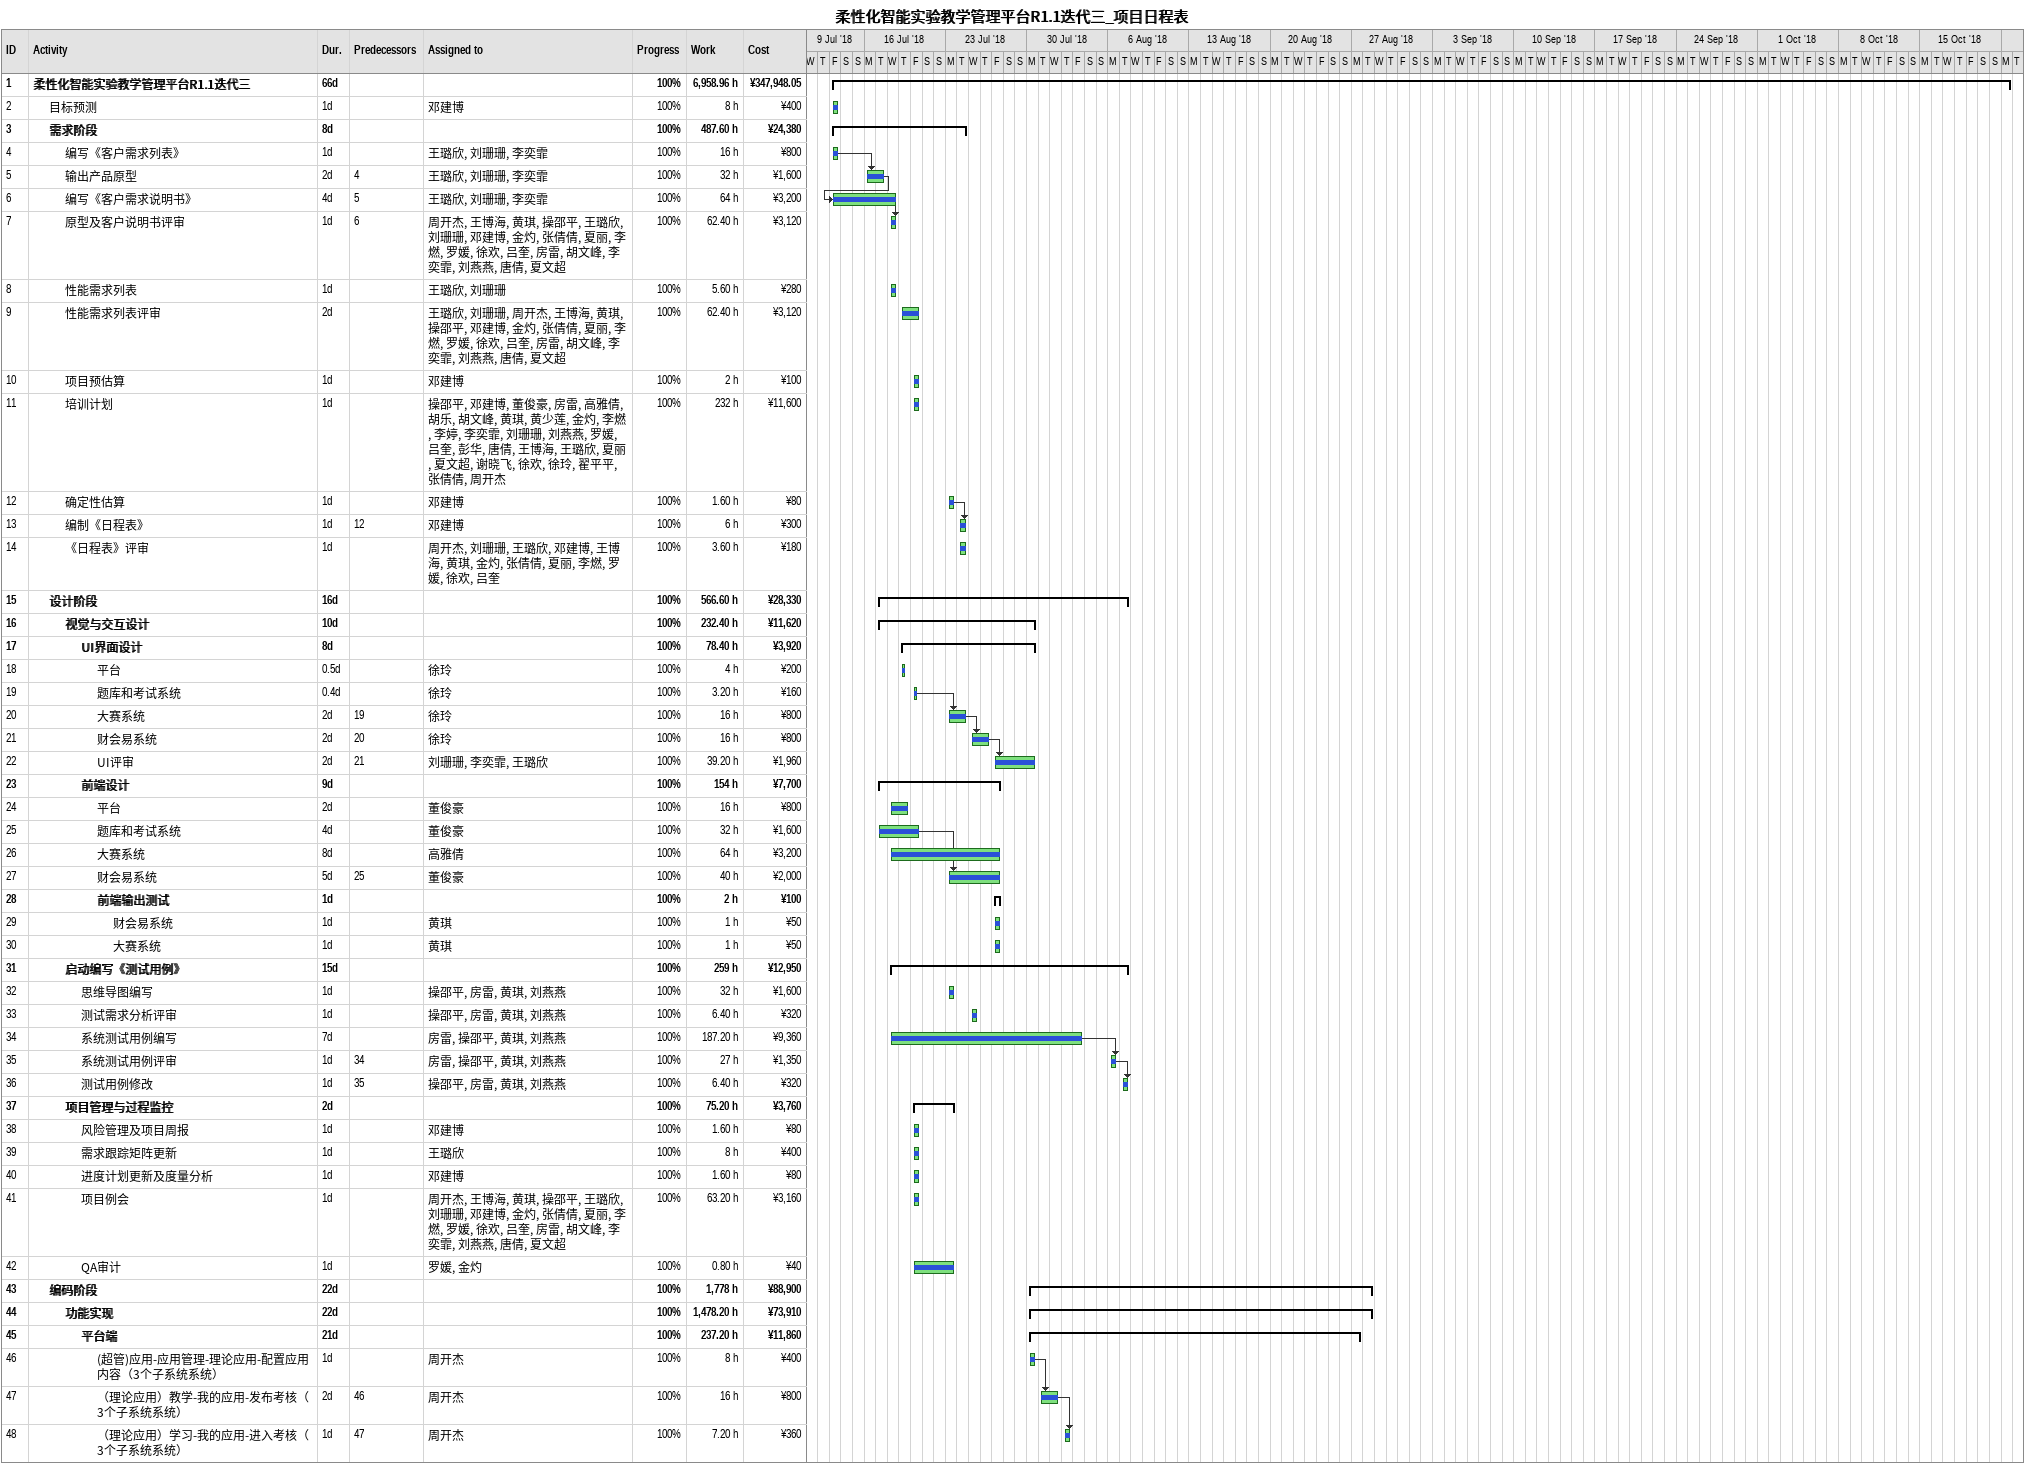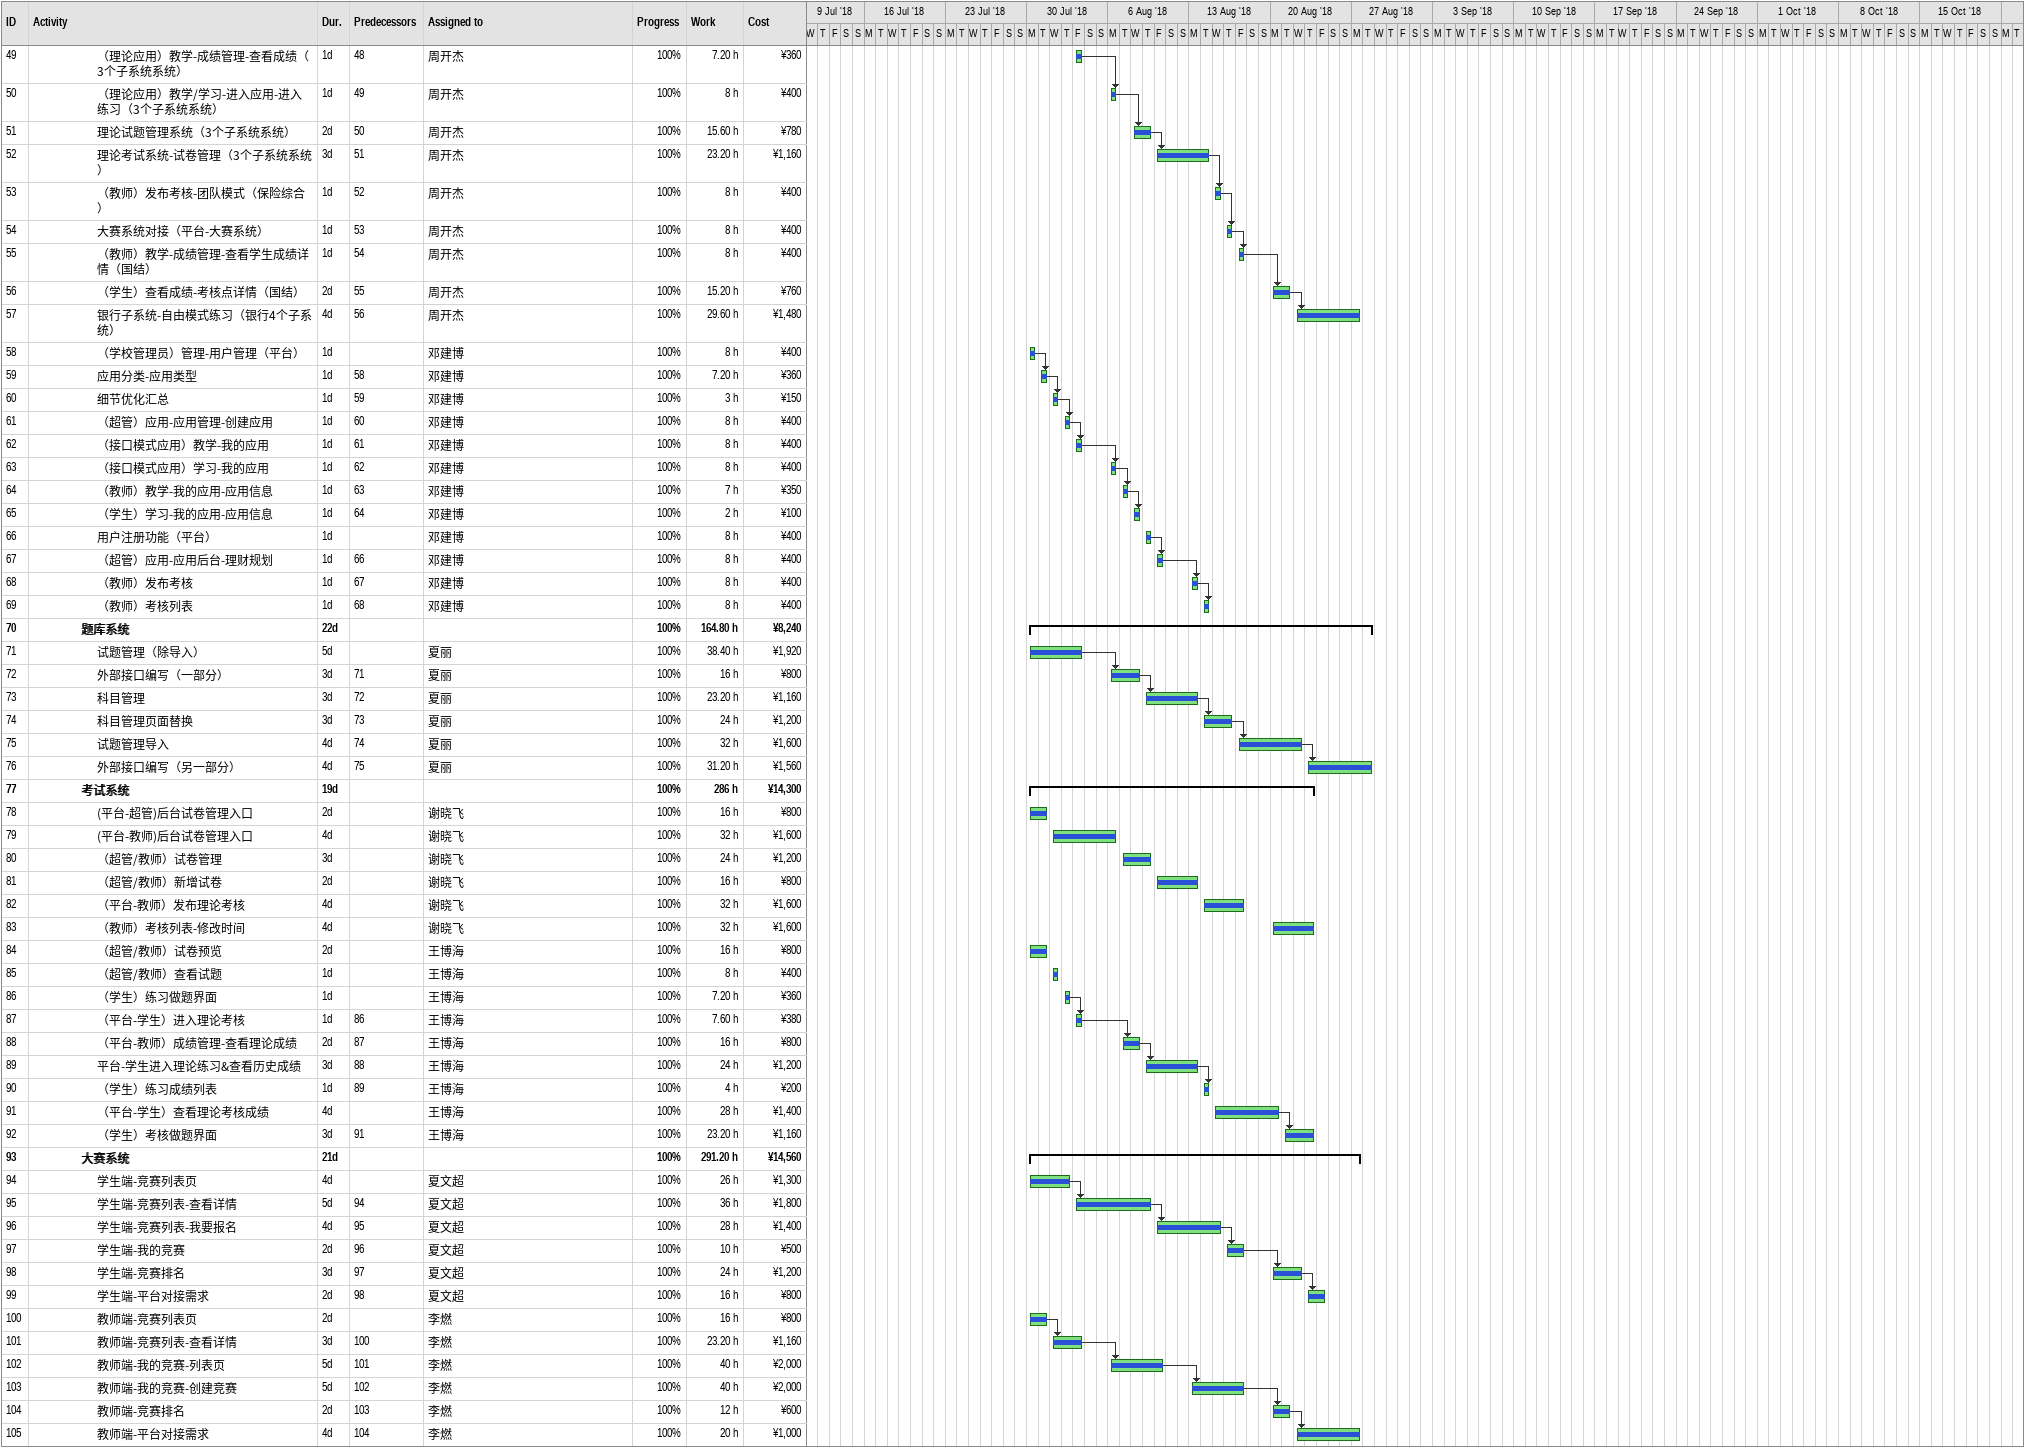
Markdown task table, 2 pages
柔性化智能实验教学管理平台R1.1迭代三_项目日程表

| ID | Level | Task | Duration | Start | Finish | Predecessors | Resources | % complete | Work (h) | Cost (¥) |
|---|---|---|---|---|---|---|---|---|---|---|
| 1 | 1 | **柔性化智能实验教学管理平台R1.1迭代三** | 66d | 2018-07-13 | 2018-10-22 |  |  | 100 | 6958.96 | 347948.05 |
| 2 | 2 | 目标预测 | 1d | 2018-07-13 | 2018-07-13 |  | 邓建博 | 100 | 8 | 400 |
| 3 | 2 | **需求阶段** | 8d | 2018-07-13 | 2018-07-24 |  |  | 100 | 487.60 | 24380 |
| 4 | 3 | 编写《客户需求列表》 | 1d | 2018-07-13 | 2018-07-13 |  | 王璐欣, 刘珊珊, 李奕霏 | 100 | 16 | 800 |
| 5 | 3 | 输出产品原型 | 2d | 2018-07-16 | 2018-07-17 | 4 | 王璐欣, 刘珊珊, 李奕霏 | 100 | 32 | 1600 |
| 6 | 3 | 编写《客户需求说明书》 | 4d | 2018-07-13 | 2018-07-18 | 5 | 王璐欣, 刘珊珊, 李奕霏 | 100 | 64 | 3200 |
| 7 | 3 | 原型及客户说明书评审 | 1d | 2018-07-18 | 2018-07-18 | 6 | 周开杰, 王博海, 黄琪, 操邵平, 王璐欣, 刘珊珊, 邓建博, 金灼, 张倩倩, 夏丽, 李燃, 罗媛, 徐欢, 吕奎, 房雷, 胡文峰, 李奕霏, 刘燕燕, 唐倩, 夏文超 | 100 | 62.40 | 3120 |
| 8 | 3 | 性能需求列表 | 1d | 2018-07-18 | 2018-07-18 |  | 王璐欣, 刘珊珊 | 100 | 5.60 | 280 |
| 9 | 3 | 性能需求列表评审 | 2d | 2018-07-19 | 2018-07-20 |  | 王璐欣, 刘珊珊, 周开杰, 王博海, 黄琪, 操邵平, 邓建博, 金灼, 张倩倩, 夏丽, 李燃, 罗媛, 徐欢, 吕奎, 房雷, 胡文峰, 李奕霏, 刘燕燕, 唐倩, 夏文超 | 100 | 62.40 | 3120 |
| 10 | 3 | 项目预估算 | 1d | 2018-07-20 | 2018-07-20 |  | 邓建博 | 100 | 2 | 100 |
| 11 | 3 | 培训计划 | 1d | 2018-07-20 | 2018-07-20 |  | 操邵平, 邓建博, 董俊豪, 房雷, 高雅倩, 胡乐, 胡文峰, 黄琪, 黄少莲, 金灼, 李燃, 李婷, 李奕霏, 刘珊珊, 刘燕燕, 罗媛, 吕奎, 彭华, 唐倩, 王博海, 王璐欣, 夏丽, 夏文超, 谢晓飞, 徐欢, 徐玲, 翟平平, 张倩倩, 周开杰 | 100 | 232 | 11600 |
| 12 | 3 | 确定性估算 | 1d | 2018-07-23 | 2018-07-23 |  | 邓建博 | 100 | 1.60 | 80 |
| 13 | 3 | 编制《日程表》 | 1d | 2018-07-24 | 2018-07-24 | 12 | 邓建博 | 100 | 6 | 300 |
| 14 | 3 | 《日程表》评审 | 1d | 2018-07-24 | 2018-07-24 |  | 周开杰, 刘珊珊, 王璐欣, 邓建博, 王博海, 黄琪, 金灼, 张倩倩, 夏丽, 李燃, 罗媛, 徐欢, 吕奎 | 100 | 3.60 | 180 |
| 15 | 2 | **设计阶段** | 16d | 2018-07-17 | 2018-08-07 |  |  | 100 | 566.60 | 28330 |
| 16 | 3 | **视觉与交互设计** | 10d | 2018-07-17 | 2018-07-30 |  |  | 100 | 232.40 | 11620 |
| 17 | 4 | **UI界面设计** | 8d | 2018-07-19 | 2018-07-30 |  |  | 100 | 78.40 | 3920 |
| 18 | 5 | 平台 | 0.5d | 2018-07-19 | 2018-07-19 |  | 徐玲 | 100 | 4 | 200 |
| 19 | 5 | 题库和考试系统 | 0.4d | 2018-07-20 | 2018-07-20 |  | 徐玲 | 100 | 3.20 | 160 |
| 20 | 5 | 大赛系统 | 2d | 2018-07-23 | 2018-07-24 | 19 | 徐玲 | 100 | 16 | 800 |
| 21 | 5 | 财会易系统 | 2d | 2018-07-25 | 2018-07-26 | 20 | 徐玲 | 100 | 16 | 800 |
| 22 | 5 | UI评审 | 2d | 2018-07-27 | 2018-07-30 | 21 | 刘珊珊, 李奕霏, 王璐欣 | 100 | 39.20 | 1960 |
| 23 | 4 | **前端设计** | 9d | 2018-07-17 | 2018-07-27 |  |  | 100 | 154 | 7700 |
| 24 | 5 | 平台 | 2d | 2018-07-18 | 2018-07-19 |  | 董俊豪 | 100 | 16 | 800 |
| 25 | 5 | 题库和考试系统 | 4d | 2018-07-17 | 2018-07-20 |  | 董俊豪 | 100 | 32 | 1600 |
| 26 | 5 | 大赛系统 | 8d | 2018-07-18 | 2018-07-27 |  | 高雅倩 | 100 | 64 | 3200 |
| 27 | 5 | 财会易系统 | 5d | 2018-07-23 | 2018-07-27 | 25 | 董俊豪 | 100 | 40 | 2000 |
| 28 | 5 | **前端输出测试** | 1d | 2018-07-27 | 2018-07-27 |  |  | 100 | 2 | 100 |
| 29 | 6 | 财会易系统 | 1d | 2018-07-27 | 2018-07-27 |  | 黄琪 | 100 | 1 | 50 |
| 30 | 6 | 大赛系统 | 1d | 2018-07-27 | 2018-07-27 |  | 黄琪 | 100 | 1 | 50 |
| 31 | 3 | **启动编写《测试用例》** | 15d | 2018-07-18 | 2018-08-07 |  |  | 100 | 259 | 12950 |
| 32 | 4 | 思维导图编写 | 1d | 2018-07-23 | 2018-07-23 |  | 操邵平, 房雷, 黄琪, 刘燕燕 | 100 | 32 | 1600 |
| 33 | 4 | 测试需求分析评审 | 1d | 2018-07-25 | 2018-07-25 |  | 操邵平, 房雷, 黄琪, 刘燕燕 | 100 | 6.40 | 320 |
| 34 | 4 | 系统测试用例编写 | 7d | 2018-07-18 | 2018-08-03 |  | 房雷, 操邵平, 黄琪, 刘燕燕 | 100 | 187.20 | 9360 |
| 35 | 4 | 系统测试用例评审 | 1d | 2018-08-06 | 2018-08-06 | 34 | 房雷, 操邵平, 黄琪, 刘燕燕 | 100 | 27 | 1350 |
| 36 | 4 | 测试用例修改 | 1d | 2018-08-07 | 2018-08-07 | 35 | 操邵平, 房雷, 黄琪, 刘燕燕 | 100 | 6.40 | 320 |
| 37 | 3 | **项目管理与过程监控** | 2d | 2018-07-20 | 2018-07-23 |  |  | 100 | 75.20 | 3760 |
| 38 | 4 | 风险管理及项目周报 | 1d | 2018-07-20 | 2018-07-20 |  | 邓建博 | 100 | 1.60 | 80 |
| 39 | 4 | 需求跟踪矩阵更新 | 1d | 2018-07-20 | 2018-07-20 |  | 王璐欣 | 100 | 8 | 400 |
| 40 | 4 | 进度计划更新及度量分析 | 1d | 2018-07-20 | 2018-07-20 |  | 邓建博 | 100 | 1.60 | 80 |
| 41 | 4 | 项目例会 | 1d | 2018-07-20 | 2018-07-20 |  | 周开杰, 王博海, 黄琪, 操邵平, 王璐欣, 刘珊珊, 邓建博, 金灼, 张倩倩, 夏丽, 李燃, 罗媛, 徐欢, 吕奎, 房雷, 胡文峰, 李奕霏, 刘燕燕, 唐倩, 夏文超 | 100 | 63.20 | 3160 |
| 42 | 4 | QA审计 | 1d | 2018-07-20 | 2018-07-23 |  | 罗媛, 金灼 | 100 | 0.80 | 40 |
| 43 | 2 | **编码阶段** | 22d | 2018-07-30 | 2018-08-28 |  |  | 100 | 1778 | 88900 |
| 44 | 3 | **功能实现** | 22d | 2018-07-30 | 2018-08-28 |  |  | 100 | 1478.20 | 73910 |
| 45 | 4 | **平台端** | 21d | 2018-07-30 | 2018-08-27 |  |  | 100 | 237.20 | 11860 |
| 46 | 5 | (超管)应用-应用管理-理论应用-配置应用内容（3个子系统系统） | 1d | 2018-07-30 | 2018-07-30 |  | 周开杰 | 100 | 8 | 400 |
| 47 | 5 | （理论应用）教学-我的应用-发布考核（3个子系统系统） | 2d | 2018-07-31 | 2018-08-01 | 46 | 周开杰 | 100 | 16 | 800 |
| 48 | 5 | （理论应用）学习-我的应用-进入考核（3个子系统系统） | 1d | 2018-08-02 | 2018-08-02 | 47 | 周开杰 | 100 | 7.20 | 360 |
| 49 | 5 | （理论应用）教学-成绩管理-查看成绩（3个子系统系统） | 1d | 2018-08-03 | 2018-08-03 | 48 | 周开杰 | 100 | 7.20 | 360 |
| 50 | 5 | （理论应用）教学/学习-进入应用-进入练习（3个子系统系统） | 1d | 2018-08-06 | 2018-08-06 | 49 | 周开杰 | 100 | 8 | 400 |
| 51 | 5 | 理论试题管理系统（3个子系统系统） | 2d | 2018-08-08 | 2018-08-09 | 50 | 周开杰 | 100 | 15.60 | 780 |
| 52 | 5 | 理论考试系统-试卷管理（3个子系统系统） | 3d | 2018-08-10 | 2018-08-14 | 51 | 周开杰 | 100 | 23.20 | 1160 |
| 53 | 5 | （教师）发布考核-团队模式（保险综合） | 1d | 2018-08-15 | 2018-08-15 | 52 | 周开杰 | 100 | 8 | 400 |
| 54 | 5 | 大赛系统对接（平台-大赛系统） | 1d | 2018-08-16 | 2018-08-16 | 53 | 周开杰 | 100 | 8 | 400 |
| 55 | 5 | （教师）教学-成绩管理-查看学生成绩详情（国结） | 1d | 2018-08-17 | 2018-08-17 | 54 | 周开杰 | 100 | 8 | 400 |
| 56 | 5 | （学生）查看成绩-考核点详情（国结） | 2d | 2018-08-20 | 2018-08-21 | 55 | 周开杰 | 100 | 15.20 | 760 |
| 57 | 5 | 银行子系统-自由模式练习（银行4个子系统） | 4d | 2018-08-22 | 2018-08-27 | 56 | 周开杰 | 100 | 29.60 | 1480 |
| 58 | 5 | （学校管理员）管理-用户管理（平台） | 1d | 2018-07-30 | 2018-07-30 |  | 邓建博 | 100 | 8 | 400 |
| 59 | 5 | 应用分类-应用类型 | 1d | 2018-07-31 | 2018-07-31 | 58 | 邓建博 | 100 | 7.20 | 360 |
| 60 | 5 | 细节优化汇总 | 1d | 2018-08-01 | 2018-08-01 | 59 | 邓建博 | 100 | 3 | 150 |
| 61 | 5 | （超管）应用-应用管理-创建应用 | 1d | 2018-08-02 | 2018-08-02 | 60 | 邓建博 | 100 | 8 | 400 |
| 62 | 5 | （接口模式应用）教学-我的应用 | 1d | 2018-08-03 | 2018-08-03 | 61 | 邓建博 | 100 | 8 | 400 |
| 63 | 5 | （接口模式应用）学习-我的应用 | 1d | 2018-08-06 | 2018-08-06 | 62 | 邓建博 | 100 | 8 | 400 |
| 64 | 5 | （教师）教学-我的应用-应用信息 | 1d | 2018-08-07 | 2018-08-07 | 63 | 邓建博 | 100 | 7 | 350 |
| 65 | 5 | （学生）学习-我的应用-应用信息 | 1d | 2018-08-08 | 2018-08-08 | 64 | 邓建博 | 100 | 2 | 100 |
| 66 | 5 | 用户注册功能（平台） | 1d | 2018-08-09 | 2018-08-09 |  | 邓建博 | 100 | 8 | 400 |
| 67 | 5 | （超管）应用-应用后台-理财规划 | 1d | 2018-08-10 | 2018-08-10 | 66 | 邓建博 | 100 | 8 | 400 |
| 68 | 5 | （教师）发布考核 | 1d | 2018-08-13 | 2018-08-13 | 67 | 邓建博 | 100 | 8 | 400 |
| 69 | 5 | （教师）考核列表 | 1d | 2018-08-14 | 2018-08-14 | 68 | 邓建博 | 100 | 8 | 400 |
| 70 | 4 | **题库系统** | 22d | 2018-07-30 | 2018-08-28 |  |  | 100 | 164.80 | 8240 |
| 71 | 5 | 试题管理（除导入） | 5d | 2018-07-30 | 2018-08-03 |  | 夏丽 | 100 | 38.40 | 1920 |
| 72 | 5 | 外部接口编写（一部分） | 3d | 2018-08-06 | 2018-08-08 | 71 | 夏丽 | 100 | 16 | 800 |
| 73 | 5 | 科目管理 | 3d | 2018-08-09 | 2018-08-13 | 72 | 夏丽 | 100 | 23.20 | 1160 |
| 74 | 5 | 科目管理页面替换 | 3d | 2018-08-14 | 2018-08-16 | 73 | 夏丽 | 100 | 24 | 1200 |
| 75 | 5 | 试题管理导入 | 4d | 2018-08-17 | 2018-08-22 | 74 | 夏丽 | 100 | 32 | 1600 |
| 76 | 5 | 外部接口编写（另一部分） | 4d | 2018-08-23 | 2018-08-28 | 75 | 夏丽 | 100 | 31.20 | 1560 |
| 77 | 4 | **考试系统** | 19d | 2018-07-30 | 2018-08-23 |  |  | 100 | 286 | 14300 |
| 78 | 5 | (平台-超管)后台试卷管理入口 | 2d | 2018-07-30 | 2018-07-31 |  | 谢晓飞 | 100 | 16 | 800 |
| 79 | 5 | (平台-教师)后台试卷管理入口 | 4d | 2018-08-01 | 2018-08-06 |  | 谢晓飞 | 100 | 32 | 1600 |
| 80 | 5 | （超管/教师）试卷管理 | 3d | 2018-08-07 | 2018-08-09 |  | 谢晓飞 | 100 | 24 | 1200 |
| 81 | 5 | （超管/教师）新增试卷 | 2d | 2018-08-10 | 2018-08-13 |  | 谢晓飞 | 100 | 16 | 800 |
| 82 | 5 | （平台-教师）发布理论考核 | 4d | 2018-08-14 | 2018-08-17 |  | 谢晓飞 | 100 | 32 | 1600 |
| 83 | 5 | （教师）考核列表-修改时间 | 4d | 2018-08-20 | 2018-08-23 |  | 谢晓飞 | 100 | 32 | 1600 |
| 84 | 5 | （超管/教师）试卷预览 | 2d | 2018-07-30 | 2018-07-31 |  | 王博海 | 100 | 16 | 800 |
| 85 | 5 | （超管/教师）查看试题 | 1d | 2018-08-01 | 2018-08-01 |  | 王博海 | 100 | 8 | 400 |
| 86 | 5 | （学生）练习做题界面 | 1d | 2018-08-02 | 2018-08-02 |  | 王博海 | 100 | 7.20 | 360 |
| 87 | 5 | （平台-学生）进入理论考核 | 1d | 2018-08-03 | 2018-08-03 | 86 | 王博海 | 100 | 7.60 | 380 |
| 88 | 5 | （平台-教师）成绩管理-查看理论成绩 | 2d | 2018-08-07 | 2018-08-08 | 87 | 王博海 | 100 | 16 | 800 |
| 89 | 5 | 平台-学生进入理论练习&查看历史成绩 | 3d | 2018-08-09 | 2018-08-13 | 88 | 王博海 | 100 | 24 | 1200 |
| 90 | 5 | （学生）练习成绩列表 | 1d | 2018-08-14 | 2018-08-14 | 89 | 王博海 | 100 | 4 | 200 |
| 91 | 5 | （平台-学生）查看理论考核成绩 | 4d | 2018-08-15 | 2018-08-20 |  | 王博海 | 100 | 28 | 1400 |
| 92 | 5 | （学生）考核做题界面 | 3d | 2018-08-21 | 2018-08-23 | 91 | 王博海 | 100 | 23.20 | 1160 |
| 93 | 4 | **大赛系统** | 21d | 2018-07-30 | 2018-08-27 |  |  | 100 | 291.20 | 14560 |
| 94 | 5 | 学生端-竞赛列表页 | 4d | 2018-07-30 | 2018-08-02 |  | 夏文超 | 100 | 26 | 1300 |
| 95 | 5 | 学生端-竞赛列表-查看详情 | 5d | 2018-08-03 | 2018-08-09 | 94 | 夏文超 | 100 | 36 | 1800 |
| 96 | 5 | 学生端-竞赛列表-我要报名 | 4d | 2018-08-10 | 2018-08-15 | 95 | 夏文超 | 100 | 28 | 1400 |
| 97 | 5 | 学生端-我的竞赛 | 2d | 2018-08-16 | 2018-08-17 | 96 | 夏文超 | 100 | 10 | 500 |
| 98 | 5 | 学生端-竞赛排名 | 3d | 2018-08-20 | 2018-08-22 | 97 | 夏文超 | 100 | 24 | 1200 |
| 99 | 5 | 学生端-平台对接需求 | 2d | 2018-08-23 | 2018-08-24 | 98 | 夏文超 | 100 | 16 | 800 |
| 100 | 5 | 教师端-竞赛列表页 | 2d | 2018-07-30 | 2018-07-31 |  | 李燃 | 100 | 16 | 800 |
| 101 | 5 | 教师端-竞赛列表-查看详情 | 3d | 2018-08-01 | 2018-08-03 | 100 | 李燃 | 100 | 23.20 | 1160 |
| 102 | 5 | 教师端-我的竞赛-列表页 | 5d | 2018-08-06 | 2018-08-10 | 101 | 李燃 | 100 | 40 | 2000 |
| 103 | 5 | 教师端-我的竞赛-创建竞赛 | 5d | 2018-08-13 | 2018-08-17 | 102 | 李燃 | 100 | 40 | 2000 |
| 104 | 5 | 教师端-竞赛排名 | 2d | 2018-08-20 | 2018-08-21 | 103 | 李燃 | 100 | 12 | 600 |
| 105 | 5 | 教师端-平台对接需求 | 4d | 2018-08-22 | 2018-08-27 | 104 | 李燃 | 100 | 20 | 1000 |
